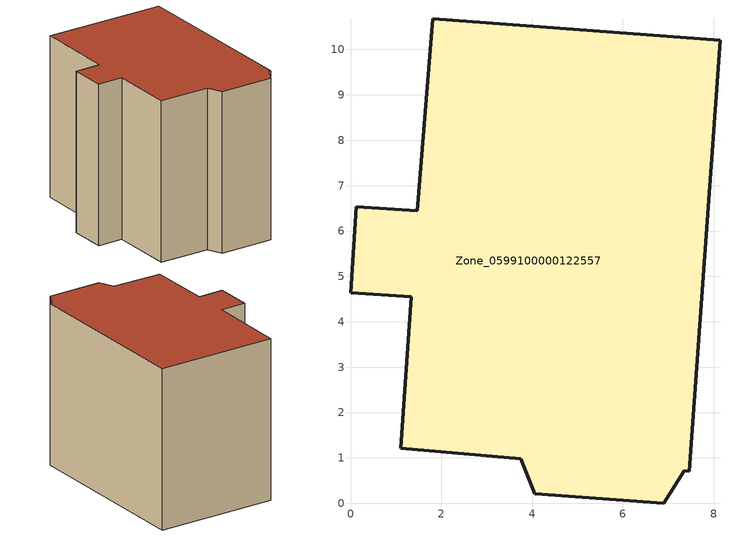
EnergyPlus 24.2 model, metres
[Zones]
Zone_0599100000122557
 floor ground (C_G): 7.35,0.72 6.9,0 4.06,0.21 3.75,0.98 1.11,1.21 1.34,4.55 0,4.64 0.13,6.54 1.47,6.45 1.81,10.68 8.14,10.2 7.46,0.71 z0
 wall outside (C_F): 8.14,10.2 1.81,10.68 1.47,6.45 0.13,6.54 0,4.64 1.34,4.55 1.11,1.21 3.75,0.98 4.06,0.21 6.9,0 7.35,0.72 7.46,0.71 8.14,10.2 z0:8.48
 roof outside (C_R): 6.9,0 7.35,0.72 7.46,0.71 8.14,10.2 1.81,10.68 1.47,6.45 0.13,6.54 0,4.64 1.34,4.55 1.11,1.21 3.75,0.98 4.06,0.21 z8.48
[BUILDING]
Pand.0599100000122557: North Axis=0; Terrain=City; Loads Convergence Tolerance Value=0.04; Temperature Convergence Tolerance Value=0.4; Solar Distribution=FullExterior; Maximum Number of Warmup Days=25; Minimum Number of Warmup Days=1
[Site:Location]
Rotterdam.The.Hague.AP_ZH_NLD Design_Conditions: Latitude=51.96; Longitude=4.45; Time Zone=1; Elevation=-4.5
[SITE:GROUNDTEMPERATURE:BUILDINGSURFACE]
18, 18, 18, 18, 18, 18, 18, 18, 18, 18, 18, 18
[MATERIAL] Thermal Absorptance=0.9; Solar Absorptance=0.7; Visible Absorptance=0.7
Name | Roughness | Thickness | Conductivity | Density | Specific Heat
G.TC.1946-1964 | MediumSmooth | 0.15 | 1 | 540 | 1210
F.TC.1946-1964 | Rough | 0.3 | 0.857143 | 1920 | 840
R.TC.1946-1964 | MediumRough | 0.2 | 0.235294 | 1500 | 1000
[CONSTRUCTION]
C_G: G.TC.1946-1964
C_F: F.TC.1946-1964
C_R: R.TC.1946-1964
[ZONE]
Zone_0599100000122557: Type=1; Multiplier=1; Ceiling Height=Autocalculate; Volume=Autocalculate; Floor Area=autocalculate; Part of Total Floor Area=Yes
[ZONEINFILTRATION:DESIGNFLOWRATE]
Infil_Zone_0599100000122557: Zone or ZoneList or Space or SpaceList=Zone_0599100000122557; Schedule=AlwaysOn; Design Flow Rate Calculation Method=Flow/Area; Flow Rate per Floor Area=0.003; Constant Term Coefficient=1; Temperature Term Coefficient=0; Velocity Term Coefficient=0; Velocity Squared Term Coefficient=0
[HVACTEMPLATE:ZONE:IDEALLOADSAIRSYSTEM]
Zone_0599100000122557: Maximum Heating Supply Air Temperature=50; Minimum Cooling Supply Air Temperature=13; Maximum Heating Supply Air Humidity Ratio=0.0156; Minimum Cooling Supply Air Humidity Ratio=0.0077; Heating Limit=NoLimit; Cooling Limit=NoLimit; Dehumidification Control Type=ConstantSensibleHeatRatio; Cooling Sensible Heat Ratio=0.7; Dehumidification Setpoint=60; Humidification Control Type=None; Humidification Setpoint=30; Outdoor Air Method=None; Outdoor Air Flow Rate per Person=0.00944; Outdoor Air Flow Rate per Zone Floor Area=0; Outdoor Air Flow Rate per Zone=0; Demand Controlled Ventilation Type=None; Outdoor Air Economizer Type=NoEconomizer; Heat Recovery Type=None; Sensible Heat Recovery Effectiveness=0.7; Latent Heat Recovery Effectiveness=0.65
[ZONECONTROL:THERMOSTAT]
ThermostatControl_Zone_0599100000122557: Zone or ZoneList=Zone_0599100000122557; Control Type Schedule=DualSetpointControlType; Control 1=Thermostat_Zone_0599100000122557; Temperature Difference Between Cutout And Setpoint=0
[THERMOSTATSETPOINT:DUALSETPOINT]
Thermostat_Zone_0599100000122557: Heating Setpoint Temperature Schedule=HeatingSetpoint_Zone_0599100000122557; Cooling Setpoint Temperature Schedule=CoolingSetpoint_Zone_0599100000122557
[SCHEDULE:COMPACT]
HeatingSetpoint_Zone_0599100000122557: Through: 12/31, For: AllDays, Until: 24:00, 21
CoolingSetpoint_Zone_0599100000122557: Through: 12/31, For: AllDays, Until: 24:00, 24
DualSetpointControlType: Through: 12/31, For: AllDays, Until: 24:00, 4
AlwaysOn: Through: 12/31, For: AllDays, Until: 24:00, 1
